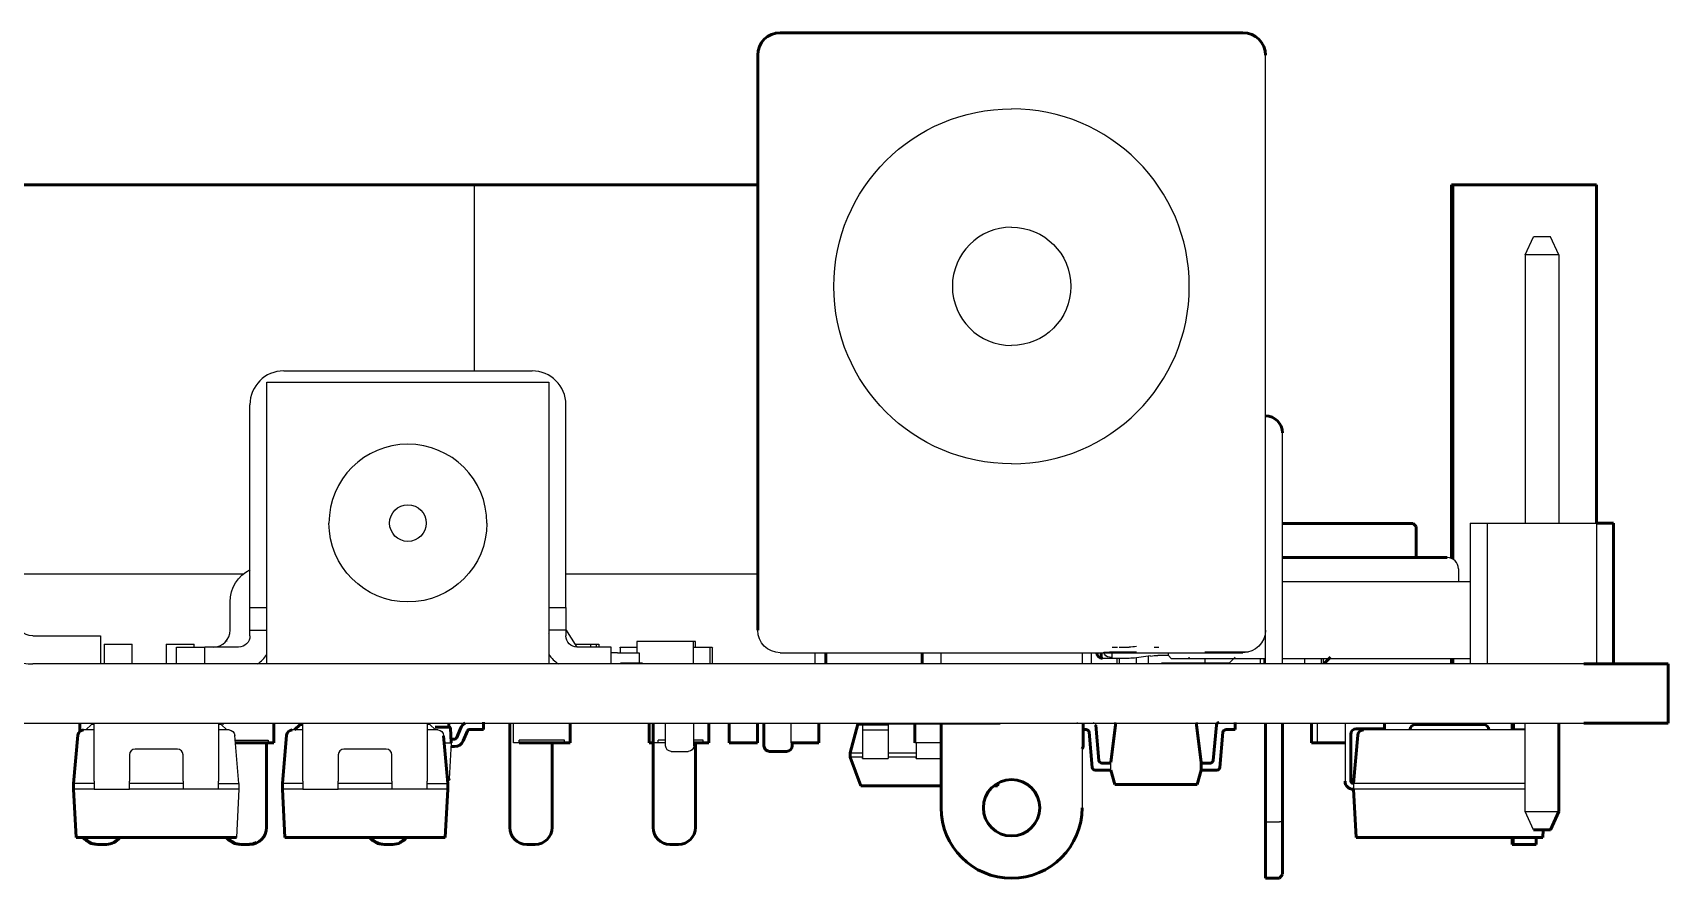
# Model space of a CAD drawing. Header units: millimetres. Extents: x 345 to 622, y 294 to 502.
# Drawn here: x 439.33 to 468.32, y 294.15 to 309.21 of the extents above; entities that cross this region are included whole.
import ezdxf

# ---------------------------------------------------------------- set-up
doc = ezdxf.new("R2010")
doc.units = ezdxf.units.MM
doc.layers.add('Make2D$可见线$场景轮廓线', color=18, linetype='Continuous', lineweight=50, true_color=0x000000)
doc.layers.add('Make2D$可见线$曲线', color=18, linetype='Continuous', true_color=0x000000)

msp = doc.modelspace()

# ---------------------------------------------------------------- linework, layer by layer
at = {"layer": 'Make2D$可见线$场景轮廓线', "color": 7, "true_color": 0xffffff}
for p, q in [((452.576, 309.21), (460.776, 309.21)), ((452.176, 308.81), (452.176, 298.61)), ((455.426, 295.46), (455.426, 296.959)), ((461.176, 295.21), (461.176, 296.959)), ((461.476, 295.21), (461.476, 296.959)), ((461.176, 294.21), (461.176, 295.21)), ((461.476, 294.281), (461.476, 295.21)), ((461.476, 294.276), (461.426, 294.21)), ((461.426, 294.21), (461.176, 294.21))]:
    msp.add_line(p, q, dxfattribs=at)
at = {"layer": 'Make2D$可见线$场景轮廓线', "color": 251, "true_color": 0x4b4b4b}
for p, q in [((431.416, 306.51), (447.156, 306.51)), ((447.156, 306.51), (452.176, 306.51)), ((464.476, 306.51), (464.506, 306.51)), ((464.476, 306.51), (464.476, 299.883)), ((464.506, 306.51), (467.046, 306.51)), ((467.046, 306.51), (467.046, 300.51)), ((464.476, 298.111), (464.476, 298.01)), ((440.161, 296.815), (440.161, 296.959)), ((447.781, 295.11), (447.781, 296.959)), ((450.321, 295.11), (450.321, 296.959)), ((465.546, 296.839), (465.546, 296.959)), ((443.471, 295.11), (443.471, 296.609)), ((448.531, 295.11), (448.531, 296.609)), ((451.071, 295.11), (451.071, 296.609)), ((465.546, 294.929), (465.546, 294.81)), ((465.976, 294.81), (465.976, 294.928)), ((440.631, 294.81), (440.481, 294.81)), ((443.171, 294.81), (443.021, 294.81)), ((445.711, 294.81), (445.561, 294.81)), ((448.231, 294.81), (448.081, 294.81)), ((450.771, 294.81), (450.621, 294.81)), ((465.574, 294.81), (465.546, 294.81)), ((465.976, 294.81), (465.576, 294.81))]:
    msp.add_line(p, q, dxfattribs=at)
at = {"layer": 'Make2D$可见线$场景轮廓线', "color": 250, "true_color": 0x191919}
for p, q in [((463.796, 300.5), (461.479, 300.5)), ((463.846, 300.45), (463.796, 300.5)), ((463.846, 300.45), (463.846, 299.9)), ((464.396, 299.9), (461.48, 299.9))]:
    msp.add_line(p, q, dxfattribs=at)
at = {"layer": 'Make2D$可见线$场景轮廓线', "color": 254, "true_color": 0xcad1ee}
for p, q in [((467.046, 300.51), (467.346, 300.51)), ((467.346, 300.51), (467.346, 298.01)), ((462.203, 298.03), (462.226, 298.03)), ((462.226, 298.03), (462.326, 298.13)), ((444.066, 296.939), (443.966, 296.839)), ((444.12, 296.939), (444.066, 296.939)), ((462.786, 296.859), (463.286, 296.859)), ((463.286, 296.859), (463.286, 296.959)), ((465.036, 296.939), (463.836, 296.939)), ((466.376, 295.392), (466.376, 296.959)), ((440.126, 296.747), (440.051, 295.889)), ((443.826, 296.747), (443.751, 295.889)), ((446.681, 295.889), (446.607, 296.736)), ((462.686, 295.938), (462.686, 296.759)), ((462.811, 296.747), (462.736, 295.889)), ((440.051, 295.889), (440.051, 295.789)), ((440.096, 294.929), (440.051, 295.789)), ((443.751, 295.889), (443.751, 295.789)), ((443.796, 294.929), (443.751, 295.789)), ((446.681, 295.789), (446.636, 294.929)), ((446.681, 295.889), (446.681, 295.789)), ((462.726, 295.789), (462.736, 295.789)), ((462.736, 295.789), (462.781, 294.929)), ((466.226, 295.07), (466.376, 295.392)), ((440.096, 294.929), (442.936, 294.929)), ((443.796, 294.929), (446.636, 294.929)), ((463.081, 294.934), (462.781, 294.934)), ((462.781, 294.929), (462.787, 294.929)), ((466.091, 294.929), (463.081, 294.929)), ((466.226, 295.07), (465.926, 295.07)), ((466.098, 295.07), (466.091, 294.929))]:
    msp.add_line(p, q, dxfattribs=at)
at = {"layer": 'Make2D$可见线$场景轮廓线', "color": 254, "true_color": 0xdcdcdc}
msp.add_line((453.386, 298.214), (453.386, 298.01), dxfattribs=at)
at = {"layer": 'Make2D$可见线$场景轮廓线', "color": 9, "true_color": 0xc0c0c0}
for p, q in [((455.09, 298.21), (455.09, 298.01)), ((458.19, 298.165), (458.19, 298.21)), ((443.601, 296.959), (443.601, 296.609)), ((446.701, 296.959), (446.701, 296.889)), ((448.85, 296.959), (448.85, 296.609)), ((450.25, 296.609), (450.25, 296.959)), ((451.31, 296.959), (451.31, 296.609)), ((451.67, 296.959), (451.67, 296.609)), ((452.17, 296.609), (452.17, 296.959)), ((453.262, 296.609), (453.262, 296.959)), ((453.816, 296.435), (453.952, 296.943)), ((454.034, 296.943), (453.952, 296.943)), ((454.489, 296.943), (454.032, 296.943)), ((454.962, 296.959), (454.962, 296.609)), ((458.223, 296.299), (458.168, 296.925)), ((460.305, 296.925), (460.25, 296.299)), ((460.637, 296.845), (460.637, 296.972)), ((461.99, 296.959), (461.99, 296.609)), ((443.501, 296.609), (442.918, 296.609)), ((443.601, 296.609), (443.501, 296.609)), ((448.75, 296.609), (447.95, 296.609)), ((448.85, 296.609), (448.75, 296.609)), ((450.309, 296.609), (450.25, 296.609)), ((451.21, 296.609), (451.044, 296.609)), ((451.31, 296.609), (451.21, 296.609)), ((452.17, 296.609), (451.67, 296.609)), ((453.262, 296.609), (452.762, 296.609)), ((457.948, 296.845), (458.001, 296.845)), ((458.051, 296.798), (458.107, 296.172)), ((460.366, 296.172), (460.422, 296.798)), ((460.472, 296.845), (460.637, 296.845)), ((462.086, 296.609), (461.99, 296.609)), ((462.59, 296.609), (462.09, 296.609)), ((453.816, 296.359), (453.816, 296.435)), ((453.816, 296.359), (454.001, 295.851)), ((458.157, 296.126), (458.437, 296.126)), ((458.437, 296.253), (458.274, 296.253)), ((460.199, 296.253), (460.036, 296.253)), ((460.036, 296.126), (460.316, 296.126)), ((454.001, 295.851), (455.431, 295.851)), ((456.366, 295.851), (456.425, 295.851)), ((456.425, 295.851), (456.445, 295.908))]:
    msp.add_line(p, q, dxfattribs=at)
at = {"layer": 'Make2D$可见线$场景轮廓线', "color": 7, "true_color": 0xfffff2}
for p, q in [((458.264, 298.21), (458.264, 298.113)), ((452.287, 296.559), (452.287, 296.959)), ((457.944, 296.559), (457.944, 296.959)), ((452.787, 296.559), (452.787, 296.61)), ((452.387, 296.459), (452.687, 296.459))]:
    msp.add_line(p, q, dxfattribs=at)
at = {"layer": 'Make2D$可见线$场景轮廓线', "color": 96, "true_color": 0x008000}
for p, q in [((468.316, 298.01), (466.816, 298.01)), ((468.316, 298.01), (468.316, 296.959)), ((466.816, 296.959), (468.316, 296.959))]:
    msp.add_line(p, q, dxfattribs=at)
at = {"layer": 'Make2D$可见线$场景轮廓线', "color": 254, "true_color": 0xcbd2ef}
for p, q in [((446.715, 296.889), (446.458, 296.889)), ((446.728, 296.877), (446.742, 296.609)), ((446.836, 296.695), (446.912, 296.877)), ((447.318, 296.979), (447.318, 296.849)), ((446.739, 296.674), (446.803, 296.674)), ((447.032, 296.827), (446.956, 296.645)), ((447.318, 296.849), (447.064, 296.849)), ((446.803, 296.544), (446.739, 296.544)), ((446.696, 295.959), (446.675, 295.959))]:
    msp.add_line(p, q, dxfattribs=at)
at = {"layer": 'Make2D$可见线$场景轮廓线', "color": 250, "true_color": 0x404040}
for p, q in [((458.437, 296.266), (458.524, 296.972)), ((459.949, 296.972), (460.036, 296.266)), ((458.505, 295.872), (458.437, 296.126)), ((460.036, 296.126), (459.968, 295.872)), ((460.036, 296.266), (460.036, 296.126)), ((458.505, 295.872), (459.968, 295.872))]:
    msp.add_line(p, q, dxfattribs=at)
at = {"layer": 'Make2D$可见线$场景轮廓线', "color": 7, "true_color": 0xffffff, "extrusion": (0, 0, -1)}
for centre, radius, start, end in [((-452.576, 308.81), 0.4, 0, 90), ((-460.776, 308.81), 0.4, 90, 180), ((-461.176, 302.11), 0.3, 90, 180), ((-456.676, 295.46), 0.5, 270, 90), ((-456.676, 295.46), 1.25, 180, 0)]:
    msp.add_arc(centre, radius, start, end, dxfattribs=at)
at = {"layer": 'Make2D$可见线$场景轮廓线', "color": 254, "true_color": 0xcad1ee, "extrusion": (0, 0, -1)}
for centre, radius, start, end in [((-458.286, 298.21), 0.1, 270, 0), ((-462.786, 296.759), 0.1, 0, 90), ((-440.226, 296.739), 0.1, 5, 90), ((-443.926, 296.739), 0.1, 5, 90), ((-462.911, 296.739), 0.1, 5, 90), ((-462.726, 295.929), 0.14, 270, 360), ((-462.735, 295.938), 0.049, 270, 0)]:
    msp.add_arc(centre, radius, start, end, dxfattribs=at)
at = {"layer": 'Make2D$可见线$场景轮廓线', "color": 254, "true_color": 0xcbd2ef, "extrusion": (0, 0, -1)}
for centre, radius, start, end in [((-446.715, 296.876), 0.0125, 90, 177), ((-447.064, 296.814), 0.165, 22.6881, 63), ((-446.803, 296.709), 0.035, 202.6881, 270), ((-446.803, 296.709), 0.165, 202.6881, 270), ((-447.064, 296.814), 0.035, 22.6881, 90)]:
    msp.add_arc(centre, radius, start, end, dxfattribs=at)
at = {"layer": 'Make2D$可见线$场景轮廓线', "color": 9, "true_color": 0xc0c0c0, "extrusion": (0, 0, -1)}
for centre, start, end in [((-460.356, 296.921), 5.0683, 90), ((-458.001, 296.794), 90, 174.9317), ((-460.472, 296.794), 5.0683, 90), ((-458.274, 296.304), 270, 354.9317), ((-460.199, 296.304), 185.0683, 270), ((-458.157, 296.177), 270, 354.9317), ((-460.316, 296.177), 185.0683, 270)]:
    msp.add_arc(centre, 0.0508, start, end, dxfattribs=at)
at = {"layer": 'Make2D$可见线$场景轮廓线', "color": 254, "true_color": 0xcad1ee}
for centre, start, end in [((463.836, 296.839), 90, 180), ((465.036, 296.839), 0, 90)]:
    msp.add_arc(centre, 0.1, start, end, dxfattribs=at)
at = {"layer": 'Make2D$可见线$场景轮廓线', "color": 7, "true_color": 0xfffff2, "extrusion": (0, 0, -1)}
for centre, start, end in [((-452.387, 296.559), 270, 0), ((-452.687, 296.559), 180, 270), ((-457.844, 296.559), 180, 213.1436)]:
    msp.add_arc(centre, 0.1, start, end, dxfattribs=at)
at = {"layer": 'Make2D$可见线$场景轮廓线', "color": 254, "true_color": 0xcbd2ef}
msp.add_arc((446.696, 295.971), 0.0125, 270, 357, dxfattribs=at)
at = {"layer": 'Make2D$可见线$场景轮廓线', "color": 7, "true_color": 0xffffff}
msp.add_arc((456.676, 295.46), 0.5, 270, 90, dxfattribs=at)
at = {"layer": 'Make2D$可见线$场景轮廓线', "color": 251, "true_color": 0x4b4b4b, "extrusion": (0, 0, -1)}
for centre, start, end in [((-440.461, 295.11), 270, 322.7568), ((-440.481, 295.11), 270, 322.7568), ((-440.631, 295.11), 216.3911, 270), ((-440.611, 295.11), 217.2432, 239.6998), ((-443.001, 295.11), 270, 322.7568), ((-443.021, 295.11), 270, 322.7568), ((-443.171, 295.11), 180, 270), ((-443.151, 295.11), 243, 266.1855), ((-445.541, 295.11), 270, 322.7568), ((-445.561, 295.11), 270, 322.7568), ((-445.711, 295.11), 216.8116, 270), ((-445.691, 295.11), 217.2432, 243), ((-448.081, 295.11), 270, 0), ((-448.231, 295.11), 180, 270), ((-450.621, 295.11), 270, 360), ((-450.771, 295.11), 180, 270)]:
    msp.add_arc(centre, 0.3, start, end, dxfattribs=at)
at = {"layer": 'Make2D$可见线$曲线', "color": 7, "true_color": 0xffffff}
for p, q in [((452.576, 309.21), (460.776, 309.21)), ((452.176, 308.81), (452.176, 298.61)), ((455.426, 295.46), (455.426, 296.959)), ((461.176, 295.21), (461.176, 296.959)), ((461.476, 295.21), (461.476, 296.959)), ((461.176, 294.21), (461.176, 295.21)), ((461.476, 294.281), (461.476, 295.21)), ((461.476, 294.276), (461.426, 294.21)), ((461.426, 294.21), (461.176, 294.21))]:
    msp.add_line(p, q, dxfattribs=at)
at = {"layer": 'Make2D$可见线$曲线', "color": 7, "lineweight": -3, "true_color": 0xffffff}
for p, q in [((461.176, 298.61), (461.176, 308.81)), ((461.476, 298.006), (461.476, 302.11)), ((442.826, 298.61), (442.826, 299.11)), ((448.975, 298.307), (448.776, 298.626)), ((461.176, 298.01), (461.176, 298.609)), ((441.876, 298.31), (442.262, 298.31)), ((441.876, 298.01), (441.876, 298.31)), ((442.262, 298.31), (442.371, 298.31)), ((448.47, 298.549), (448.476, 298.54)), ((458.456, 298.31), (458.552, 298.31)), ((458.583, 298.31), (458.759, 298.31)), ((449.689, 298.21), (449.576, 298.21)), ((449.689, 298.21), (450.076, 298.21)), ((450.076, 298.21), (450.076, 298.01)), ((452.576, 298.21), (460.776, 298.21)), ((455.426, 298.01), (455.426, 298.21)), ((457.926, 298.21), (457.926, 298.01)), ((458.456, 298.11), (458.456, 298.21)), ((458.759, 298.11), (458.456, 298.11)), ((459.141, 298.152), (458.889, 298.119)), ((459.455, 298.16), (459.271, 298.16)), ((459.455, 298.162), (459.455, 298.16)), ((457.926, 296.959), (457.926, 295.46)), ((461.176, 295.21), (461.426, 295.21)), ((461.476, 295.21), (461.426, 295.21))]:
    msp.add_line(p, q, dxfattribs=at)
at = {"layer": 'Make2D$可见线$曲线', "color": 251, "true_color": 0x4b4b4b}
for p, q in [((431.416, 306.51), (447.156, 306.51)), ((447.156, 306.51), (452.176, 306.51)), ((464.476, 306.51), (464.506, 306.51)), ((464.476, 306.51), (464.476, 299.883)), ((464.506, 306.51), (467.046, 306.51)), ((467.046, 306.51), (467.046, 300.51)), ((464.476, 298.111), (464.476, 298.01)), ((440.161, 296.815), (440.161, 296.959)), ((447.781, 295.11), (447.781, 296.959)), ((450.321, 295.11), (450.321, 296.959)), ((465.546, 296.839), (465.546, 296.959)), ((443.471, 295.11), (443.471, 296.609)), ((448.531, 295.11), (448.531, 296.609)), ((451.071, 295.11), (451.071, 296.609)), ((465.546, 294.929), (465.546, 294.81)), ((465.976, 294.81), (465.976, 294.928)), ((440.631, 294.81), (440.481, 294.81)), ((443.171, 294.81), (443.021, 294.81)), ((445.711, 294.81), (445.561, 294.81)), ((448.231, 294.81), (448.081, 294.81)), ((450.771, 294.81), (450.621, 294.81)), ((465.574, 294.81), (465.546, 294.81)), ((465.976, 294.81), (465.576, 294.81))]:
    msp.add_line(p, q, dxfattribs=at)
at = {"layer": 'Make2D$可见线$曲线', "color": 251, "lineweight": -3, "true_color": 0x4b4b4b}
for p, q in [((447.156, 303.21), (447.156, 306.51)), ((464.506, 306.51), (464.506, 299.867)), ((464.506, 298.11), (464.506, 298.01)), ((440.181, 296.822), (440.181, 296.961)), ((440.931, 296.961), (440.931, 296.963)), ((442.701, 296.932), (442.701, 296.959)), ((465.576, 296.839), (465.576, 296.959)), ((465.576, 294.929), (465.576, 294.81))]:
    msp.add_line(p, q, dxfattribs=at)
at = {"layer": 'Make2D$可见线$曲线', "color": 254, "lineweight": -3, "true_color": 0xcad1ee}
for p, q in [((465.776, 305.268), (465.926, 305.59)), ((466.226, 305.59), (465.926, 305.59)), ((466.376, 305.268), (466.226, 305.59)), ((465.776, 305.268), (465.776, 300.51)), ((466.376, 305.268), (465.776, 305.268)), ((466.376, 305.268), (466.376, 300.51)), ((443.476, 298.01), (443.476, 303.01)), ((443.476, 303.01), (448.476, 303.01)), ((443.776, 303.21), (448.176, 303.21)), ((448.476, 303.01), (448.476, 298.01)), ((443.176, 299.01), (443.176, 302.61)), ((448.776, 299.01), (448.776, 302.61)), ((464.806, 300.51), (464.806, 298.01)), ((464.806, 300.51), (465.106, 300.51)), ((465.106, 300.51), (467.046, 300.51)), ((465.106, 300.51), (465.106, 298.01)), ((467.046, 300.51), (467.046, 298.01)), ((443.176, 299.01), (443.479, 299.01)), ((443.176, 298.61), (443.176, 299.01)), ((448.476, 299.01), (448.776, 299.01)), ((448.776, 299.01), (448.776, 298.61)), ((443.176, 298.61), (443.48, 298.61)), ((443.176, 298.51), (443.176, 298.61)), ((448.776, 298.61), (448.477, 298.61)), ((448.776, 298.61), (448.776, 298.51)), ((442.762, 298.31), (442.376, 298.31)), ((442.376, 298.01), (442.376, 298.31)), ((442.976, 298.31), (442.762, 298.31)), ((449.189, 298.31), (448.976, 298.31)), ((449.576, 298.31), (449.189, 298.31)), ((449.576, 298.01), (449.576, 298.31)), ((458.086, 298.21), (458.086, 298.01)), ((458.455, 298.11), (458.286, 298.11)), ((458.311, 298.221), (458.411, 298.221)), ((458.889, 298.221), (458.411, 298.221)), ((458.411, 298.13), (458.459, 298.13)), ((459.336, 298.03), (460.536, 298.03)), ((460.871, 298.221), (460.101, 298.221)), ((460.636, 298.13), (460.536, 298.03)), ((461.086, 298.01), (461.086, 298.11)), ((448.476, 298.01), (443.476, 298.01)), ((440.366, 296.939), (440.266, 296.839)), ((440.416, 296.939), (440.366, 296.939)), ((440.416, 295.929), (440.416, 296.959)), ((442.616, 296.959), (442.616, 295.929)), ((442.666, 296.939), (442.616, 296.939)), ((442.666, 296.939), (442.766, 296.839)), ((444.116, 295.929), (444.116, 296.959)), ((446.316, 296.959), (446.316, 295.929)), ((446.366, 296.939), (446.316, 296.939)), ((446.366, 296.939), (446.466, 296.839)), ((462.586, 296.959), (462.586, 295.929)), ((465.586, 296.959), (465.586, 296.859)), ((465.586, 296.859), (465.777, 296.859)), ((465.776, 295.392), (465.776, 296.959)), ((440.416, 296.839), (440.226, 296.839)), ((442.806, 296.839), (442.618, 296.839)), ((442.981, 295.889), (442.906, 296.742)), ((444.116, 296.839), (443.926, 296.839)), ((446.506, 296.839), (446.318, 296.839)), ((465.777, 296.839), (462.911, 296.839)), ((441.041, 296.4), (441.041, 295.929)), ((441.891, 296.5), (441.141, 296.5)), ((441.991, 295.929), (441.991, 296.4)), ((444.741, 296.4), (444.741, 295.929)), ((445.591, 296.5), (444.841, 296.5)), ((445.691, 295.929), (445.691, 296.4)), ((440.15, 295.889), (440.051, 295.889)), ((440.416, 295.789), (440.051, 295.789)), ((440.416, 295.889), (440.15, 295.889)), ((440.416, 295.929), (440.416, 295.789)), ((440.416, 295.789), (441.041, 295.789)), ((441.041, 295.789), (441.041, 295.929)), ((441.991, 295.889), (441.041, 295.889)), ((441.991, 295.789), (441.041, 295.789)), ((441.991, 295.929), (441.991, 295.789)), ((442.616, 295.789), (441.991, 295.789)), ((442.616, 295.789), (442.616, 295.929)), ((442.616, 295.889), (442.881, 295.889)), ((442.981, 295.789), (442.616, 295.789)), ((442.881, 295.889), (442.981, 295.889)), ((442.981, 295.789), (442.936, 294.929)), ((442.981, 295.889), (442.981, 295.789)), ((443.85, 295.889), (443.751, 295.889)), ((444.116, 295.789), (443.751, 295.789)), ((444.116, 295.889), (443.85, 295.889)), ((444.116, 295.929), (444.116, 295.789)), ((444.116, 295.789), (444.741, 295.789)), ((444.741, 295.789), (444.741, 295.929)), ((445.691, 295.889), (444.741, 295.889)), ((445.691, 295.789), (444.741, 295.789)), ((445.691, 295.929), (445.691, 295.789)), ((446.316, 295.789), (445.691, 295.789)), ((446.316, 295.789), (446.316, 295.929)), ((446.316, 295.889), (446.581, 295.889)), ((446.316, 295.789), (446.316, 295.889)), ((446.681, 295.789), (446.316, 295.789)), ((446.581, 295.889), (446.681, 295.889)), ((462.736, 295.889), (462.736, 295.789)), ((462.835, 295.889), (462.736, 295.889)), ((465.78, 295.789), (462.736, 295.789)), ((465.776, 295.889), (462.835, 295.889)), ((465.776, 295.392), (466.376, 295.392)), ((465.926, 295.07), (465.776, 295.392))]:
    msp.add_line(p, q, dxfattribs=at)
at = {"layer": 'Make2D$可见线$曲线', "color": 250, "true_color": 0x191919}
for p, q in [((463.796, 300.5), (461.479, 300.5)), ((463.846, 300.45), (463.796, 300.5)), ((463.846, 300.45), (463.846, 299.9)), ((464.396, 299.9), (461.48, 299.9))]:
    msp.add_line(p, q, dxfattribs=at)
at = {"layer": 'Make2D$可见线$曲线', "color": 254, "true_color": 0xcad1ee}
for p, q in [((467.046, 300.51), (467.346, 300.51)), ((467.346, 300.51), (467.346, 298.01)), ((462.203, 298.03), (462.226, 298.03)), ((462.226, 298.03), (462.326, 298.13)), ((444.066, 296.939), (443.966, 296.839)), ((444.12, 296.939), (444.066, 296.939)), ((462.786, 296.859), (463.286, 296.859)), ((463.286, 296.859), (463.286, 296.959)), ((465.036, 296.939), (463.836, 296.939)), ((466.376, 295.392), (466.376, 296.959)), ((440.126, 296.747), (440.051, 295.889)), ((443.826, 296.747), (443.751, 295.889)), ((446.681, 295.889), (446.607, 296.736)), ((462.686, 295.938), (462.686, 296.759)), ((462.811, 296.747), (462.736, 295.889)), ((440.051, 295.889), (440.051, 295.789)), ((440.096, 294.929), (440.051, 295.789)), ((443.751, 295.889), (443.751, 295.789)), ((443.796, 294.929), (443.751, 295.789)), ((446.681, 295.789), (446.636, 294.929)), ((446.681, 295.889), (446.681, 295.789)), ((462.726, 295.789), (462.736, 295.789)), ((462.736, 295.789), (462.781, 294.929)), ((466.226, 295.07), (466.376, 295.392)), ((440.096, 294.929), (442.936, 294.929)), ((443.796, 294.929), (446.636, 294.929)), ((463.081, 294.934), (462.781, 294.934)), ((462.781, 294.929), (462.787, 294.929)), ((466.091, 294.929), (463.081, 294.929)), ((466.226, 295.07), (465.926, 295.07)), ((466.098, 295.07), (466.091, 294.929))]:
    msp.add_line(p, q, dxfattribs=at)
at = {"layer": 'Make2D$可见线$曲线', "color": 254, "lineweight": -3, "true_color": 0xdcdcdc}
for p, q in [((439.027, 299.61), (443.061, 299.61)), ((448.78, 299.61), (452.176, 299.61)), ((453.186, 298.212), (453.186, 298.01))]:
    msp.add_line(p, q, dxfattribs=at)
at = {"layer": 'Make2D$可见线$曲线', "color": 250, "lineweight": -3, "true_color": 0x191919}
for p, q in [((464.806, 299.47), (461.476, 299.47)), ((464.596, 299.7), (464.596, 299.47)), ((459.456, 298.16), (459.456, 298.21)), ((459.456, 298.16), (459.506, 298.11)), ((459.506, 298.11), (461.18, 298.11)), ((461.476, 298.11), (464.806, 298.11))]:
    msp.add_line(p, q, dxfattribs=at)
at = {"layer": 'Make2D$可见线$曲线', "color": 254, "lineweight": -3, "true_color": 0xcbd2ef}
for p, q in [((439.326, 298.51), (440.526, 298.51)), ((440.526, 298.51), (440.526, 298.01)), ((440.526, 298.01), (439.326, 298.01)), ((446.621, 296.609), (446.729, 296.609)), ((446.742, 296.609), (446.708, 295.97))]:
    msp.add_line(p, q, dxfattribs=at)
at = {"layer": 'Make2D$可见线$曲线', "color": 9, "lineweight": -3, "true_color": 0xc0c0c0}
for p, q in [((440.59, 298.36), (440.59, 298.01)), ((440.59, 298.36), (441.09, 298.36)), ((441.09, 298.01), (441.09, 298.36)), ((441.69, 298.36), (441.69, 298.01)), ((441.69, 298.36), (442.19, 298.36)), ((442.19, 298.31), (442.19, 298.36)), ((448.946, 298.36), (449.21, 298.36)), ((449.21, 298.36), (449.31, 298.36)), ((449.21, 298.36), (449.21, 298.31)), ((449.31, 298.36), (449.361, 298.36)), ((449.31, 298.36), (449.31, 298.312)), ((449.361, 298.36), (449.361, 298.31)), ((449.751, 298.31), (450.039, 298.31)), ((451.038, 298.31), (451.321, 298.31)), ((451.321, 298.31), (451.361, 298.31)), ((459.201, 298.31), (459.285, 298.31)), ((449.736, 298.295), (449.736, 298.21)), ((450.136, 298.025), (449.751, 298.025)), ((451.336, 298.025), (451.336, 298.295)), ((451.376, 298.025), (451.376, 298.295)), ((458.55, 298.01), (458.55, 298.11)), ((459.101, 298.01), (459.101, 298.146)), ((460.101, 298.11), (460.101, 298.01)), ((460.482, 298.01), (460.482, 298.03)), ((461.15, 298.01), (461.15, 298.113)), ((462.201, 298.11), (462.201, 298.01)), ((447.85, 296.609), (447.85, 296.959)), ((450.31, 296.609), (450.31, 296.959)), ((452.762, 296.959), (452.762, 296.609)), ((454.032, 296.943), (454.032, 296.842)), ((456.474, 296.943), (454.489, 296.943)), ((454.489, 296.943), (454.489, 296.842)), ((457.836, 296.972), (457.836, 296.959)), ((462.09, 296.959), (462.09, 296.609)), ((442.914, 296.659), (443.501, 296.659)), ((443.501, 296.659), (443.501, 296.609)), ((447.95, 296.609), (447.85, 296.609)), ((448.75, 296.659), (447.95, 296.659)), ((447.95, 296.609), (447.95, 296.659)), ((448.75, 296.609), (448.75, 296.659)), ((450.41, 296.609), (450.31, 296.609)), ((450.55, 296.659), (450.41, 296.659)), ((450.41, 296.609), (450.41, 296.659)), ((450.547, 296.609), (450.41, 296.609)), ((451.21, 296.659), (451.048, 296.659)), ((451.21, 296.609), (451.21, 296.659)), ((454.032, 296.842), (454.032, 296.765)), ((454.032, 296.842), (454.489, 296.842)), ((454.032, 296.765), (454.032, 296.613)), ((454.032, 296.613), (454.032, 296.334)), ((454.489, 296.842), (454.489, 296.765)), ((454.489, 296.765), (454.489, 296.613)), ((454.489, 296.613), (454.489, 296.334)), ((455.427, 296.609), (454.962, 296.609)), ((454.984, 296.613), (454.984, 296.334)), ((455.441, 296.613), (455.427, 296.613)), ((453.816, 296.435), (454.032, 296.435)), ((454.032, 296.359), (453.816, 296.359)), ((454.032, 296.334), (454.032, 296.359)), ((454.032, 296.334), (454.489, 296.334)), ((454.489, 296.435), (454.984, 296.435)), ((454.984, 296.359), (454.489, 296.359)), ((454.984, 296.334), (454.984, 296.359)), ((454.984, 296.334), (455.426, 296.334))]:
    msp.add_line(p, q, dxfattribs=at)
at = {"layer": 'Make2D$可见线$曲线', "color": 254, "lineweight": -3, "true_color": 0xc8ebeb}
for p, q in [((450.036, 298.41), (450.036, 298.21)), ((451.036, 298.41), (450.036, 298.41)), ((451.036, 298.01), (451.036, 298.41)), ((451.076, 298.41), (451.036, 298.41)), ((451.076, 298.31), (451.076, 298.41))]:
    msp.add_line(p, q, dxfattribs=at)
at = {"layer": 'Make2D$可见线$曲线', "color": 254, "true_color": 0xdcdcdc}
msp.add_line((453.386, 298.214), (453.386, 298.01), dxfattribs=at)
at = {"layer": 'Make2D$可见线$曲线', "color": 9, "true_color": 0xc0c0c0}
for p, q in [((455.09, 298.21), (455.09, 298.01)), ((458.19, 298.165), (458.19, 298.21)), ((443.601, 296.959), (443.601, 296.609)), ((446.701, 296.959), (446.701, 296.889)), ((448.85, 296.959), (448.85, 296.609)), ((450.25, 296.609), (450.25, 296.959)), ((451.31, 296.959), (451.31, 296.609)), ((451.67, 296.959), (451.67, 296.609)), ((452.17, 296.609), (452.17, 296.959)), ((453.262, 296.609), (453.262, 296.959)), ((453.816, 296.435), (453.952, 296.943)), ((454.034, 296.943), (453.952, 296.943)), ((454.489, 296.943), (454.032, 296.943)), ((454.962, 296.959), (454.962, 296.609)), ((458.223, 296.299), (458.168, 296.925)), ((460.305, 296.925), (460.25, 296.299)), ((460.637, 296.845), (460.637, 296.972)), ((461.99, 296.959), (461.99, 296.609)), ((443.501, 296.609), (442.918, 296.609)), ((443.601, 296.609), (443.501, 296.609)), ((448.75, 296.609), (447.95, 296.609)), ((448.85, 296.609), (448.75, 296.609)), ((450.309, 296.609), (450.25, 296.609)), ((451.21, 296.609), (451.044, 296.609)), ((451.31, 296.609), (451.21, 296.609)), ((452.17, 296.609), (451.67, 296.609)), ((453.262, 296.609), (452.762, 296.609)), ((457.948, 296.845), (458.001, 296.845)), ((458.051, 296.798), (458.107, 296.172)), ((460.366, 296.172), (460.422, 296.798)), ((460.472, 296.845), (460.637, 296.845)), ((462.086, 296.609), (461.99, 296.609)), ((462.59, 296.609), (462.09, 296.609)), ((453.816, 296.359), (453.816, 296.435)), ((453.816, 296.359), (454.001, 295.851)), ((458.157, 296.126), (458.437, 296.126)), ((458.437, 296.253), (458.274, 296.253)), ((460.199, 296.253), (460.036, 296.253)), ((460.036, 296.126), (460.316, 296.126)), ((454.001, 295.851), (455.431, 295.851)), ((456.366, 295.851), (456.425, 295.851)), ((456.425, 295.851), (456.445, 295.908))]:
    msp.add_line(p, q, dxfattribs=at)
at = {"layer": 'Make2D$可见线$曲线', "color": 7, "true_color": 0xfffff2}
for p, q in [((458.264, 298.21), (458.264, 298.113)), ((452.287, 296.559), (452.287, 296.959)), ((457.944, 296.559), (457.944, 296.959)), ((452.787, 296.559), (452.787, 296.61)), ((452.387, 296.459), (452.687, 296.459))]:
    msp.add_line(p, q, dxfattribs=at)
at = {"layer": 'Make2D$可见线$曲线', "color": 7, "lineweight": -3, "true_color": 0xfffff2}
for p, q in [((458.584, 298.11), (458.584, 298.01)), ((461.869, 298.111), (461.869, 298.01)), ((462.168, 298.01), (462.168, 298.11)), ((450.544, 296.559), (450.544, 296.959)), ((451.044, 296.559), (451.044, 296.959)), ((450.644, 296.459), (450.944, 296.459))]:
    msp.add_line(p, q, dxfattribs=at)
at = {"layer": 'Make2D$可见线$曲线', "color": 40, "lineweight": -3, "true_color": 0xffa61c}
for p, q in [((458.884, 298.126), (458.884, 298.012)), ((461.471, 298.012), (461.468, 298.012))]:
    msp.add_line(p, q, dxfattribs=at)
at = {"layer": 'Make2D$可见线$曲线', "color": 96, "lineweight": -3, "true_color": 0x008000}
for p, q in [((443.478, 298.01), (440.526, 298.01)), ((466.816, 298.01), (448.476, 298.01)), ((428.831, 296.959), (466.816, 296.959))]:
    msp.add_line(p, q, dxfattribs=at)
at = {"layer": 'Make2D$可见线$曲线', "color": 96, "true_color": 0x008000}
for p, q in [((468.316, 298.01), (466.816, 298.01)), ((468.316, 298.01), (468.316, 296.959)), ((466.816, 296.959), (468.316, 296.959))]:
    msp.add_line(p, q, dxfattribs=at)
at = {"layer": 'Make2D$可见线$曲线', "color": 254, "true_color": 0xcbd2ef}
for p, q in [((446.715, 296.889), (446.458, 296.889)), ((446.728, 296.877), (446.742, 296.609)), ((446.836, 296.695), (446.912, 296.877)), ((447.318, 296.979), (447.318, 296.849)), ((446.739, 296.674), (446.803, 296.674)), ((447.032, 296.827), (446.956, 296.645)), ((447.318, 296.849), (447.064, 296.849)), ((446.803, 296.544), (446.739, 296.544)), ((446.696, 295.959), (446.675, 295.959))]:
    msp.add_line(p, q, dxfattribs=at)
at = {"layer": 'Make2D$可见线$曲线', "color": 250, "true_color": 0x404040}
for p, q in [((458.437, 296.266), (458.524, 296.972)), ((459.949, 296.972), (460.036, 296.266)), ((458.505, 295.872), (458.437, 296.126)), ((460.036, 296.126), (459.968, 295.872)), ((460.036, 296.266), (460.036, 296.126)), ((458.505, 295.872), (459.968, 295.872))]:
    msp.add_line(p, q, dxfattribs=at)
at = {"layer": 'Make2D$可见线$曲线', "color": 250, "lineweight": -3, "true_color": 0x404040}
msp.add_line((458.437, 296.126), (458.437, 296.266), dxfattribs=at)
at = {"layer": 'Make2D$可见线$曲线', "color": 7, "true_color": 0xffffff, "extrusion": (0, 0, -1)}
for centre, radius, start, end in [((-452.576, 308.81), 0.4, 0, 90), ((-460.776, 308.81), 0.4, 90, 180), ((-461.176, 302.11), 0.3, 90, 180), ((-456.676, 295.46), 0.5, 270, 90), ((-456.676, 295.46), 1.25, 180, 0)]:
    msp.add_arc(centre, radius, start, end, dxfattribs=at)
at = {"layer": 'Make2D$可见线$曲线', "color": 7, "lineweight": -3, "true_color": 0xffffff, "extrusion": (0, 0, -1)}
for centre, radius, start, end in [((-456.676, 304.71), 3.15, 270, 90), ((-456.676, 304.71), 1.05, 90, 180), ((-456.676, 304.71), 1.05, 180, 270), ((-443.476, 299.11), 0.65, 360, 62.7506), ((-452.576, 298.61), 0.4, 270, 360), ((-460.776, 298.61), 0.4, 180, 270), ((-458.759, 299.31), 1, 262.5185, 270), ((-458.759, 299.11), 1, 262.5185, 270), ((-459.271, 297.16), 1, 82.5185, 90)]:
    msp.add_arc(centre, radius, start, end, dxfattribs=at)
at = {"layer": 'Make2D$可见线$曲线', "color": 7, "lineweight": -3, "true_color": 0xffffff}
for centre, radius, start, end in [((456.676, 304.71), 3.15, 270, 90), ((456.676, 304.71), 1.05, 90, 180), ((456.676, 304.71), 1.05, 180, 270), ((442.526, 298.61), 0.3, 270, 360)]:
    msp.add_arc(centre, radius, start, end, dxfattribs=at)
at = {"layer": 'Make2D$可见线$曲线', "color": 254, "lineweight": -3, "true_color": 0xcad1ee}
for centre, radius, start, end in [((443.776, 302.61), 0.6, 90, 180), ((448.176, 302.61), 0.6, 0, 90), ((445.976, 300.51), 1.4, 0, 180), ((442.976, 298.51), 0.6, 303.5573, 326.5977), ((448.976, 298.51), 0.6, 213.5574, 236.4427), ((441.141, 296.4), 0.1, 90, 180), ((441.891, 296.4), 0.1, 360, 90), ((444.841, 296.4), 0.1, 90, 180), ((445.591, 296.4), 0.1, 360, 90)]:
    msp.add_arc(centre, radius, start, end, dxfattribs=at)
at = {"layer": 'Make2D$可见线$曲线', "color": 254, "lineweight": -3, "true_color": 0xcad1ee, "extrusion": (0, 0, -1)}
for centre, radius, start, end in [((-445.976, 300.51), 0.325, 360, 180), ((-445.976, 300.51), 1.4, 180, 0), ((-445.976, 300.51), 0.325, 180, 0), ((-442.976, 298.51), 0.2, 180, 270), ((-448.976, 298.51), 0.2, 270, 0), ((-458.411, 298.23), 0.1, 270, 355), ((-459.926, 298.13), 0.1, 350.189, 0), ((-442.806, 296.739), 0.1, 90, 178.0784), ((-446.506, 296.739), 0.1, 90, 180)]:
    msp.add_arc(centre, radius, start, end, dxfattribs=at)
at = {"layer": 'Make2D$可见线$曲线', "color": 250, "lineweight": -3, "true_color": 0x191919}
msp.add_arc((464.396, 299.7), 0.2, 0, 90, dxfattribs=at)
at = {"layer": 'Make2D$可见线$曲线', "color": 254, "lineweight": -3, "true_color": 0xcbd2ef}
msp.add_arc((439.326, 298.81), 0.8, 180, 270, dxfattribs=at)
at = {"layer": 'Make2D$可见线$曲线', "color": 254, "lineweight": -3, "true_color": 0xcbd2ef, "extrusion": (0, 0, -1)}
for centre, radius, start, end in [((-439.326, 298.81), 0.3, 270, 0), ((-446.734, 35954.757), 35658.148, 269.9999875, 270.0000075)]:
    msp.add_arc(centre, radius, start, end, dxfattribs=at)
at = {"layer": 'Make2D$可见线$曲线', "color": 7, "lineweight": -3, "true_color": 0xfffff2, "extrusion": (0, 0, -1)}
for centre, start, end in [((-442.864, 298.41), 0, 15.3789), ((-450.644, 296.559), 270, 360), ((-450.944, 296.559), 180, 270)]:
    msp.add_arc(centre, 0.1, start, end, dxfattribs=at)
at = {"layer": 'Make2D$可见线$曲线', "color": 9, "lineweight": -3, "true_color": 0xc0c0c0, "extrusion": (0, 0, -1)}
for centre, radius, start, end in [((-449.751, 298.295), 0.015, 0, 90), ((-451.321, 298.295), 0.015, 90, 180), ((-451.361, 298.295), 0.015, 90, 180), ((-449.747, -85492.948), 85790.973, 89.99999249, 90.0000025), ((42442.684, 298.021), 42893.62, 179.999995, 180.000015), ((42447.133, 298.021), 42898.109, 179.999995, 180.000015), ((-451.321, 298.025), 0.015, 180, 243), ((-451.361, 298.025), 0.015, 180, 270), ((-458.117, 296.921), 0.0508, 90, 174.9317)]:
    msp.add_arc(centre, radius, start, end, dxfattribs=at)
at = {"layer": 'Make2D$可见线$曲线', "color": 254, "true_color": 0xcad1ee, "extrusion": (0, 0, -1)}
for centre, radius, start, end in [((-458.286, 298.21), 0.1, 270, 0), ((-462.786, 296.759), 0.1, 0, 90), ((-440.226, 296.739), 0.1, 5, 90), ((-443.926, 296.739), 0.1, 5, 90), ((-462.911, 296.739), 0.1, 5, 90), ((-462.726, 295.929), 0.14, 270, 360), ((-462.735, 295.938), 0.049, 270, 0)]:
    msp.add_arc(centre, radius, start, end, dxfattribs=at)
at = {"layer": 'Make2D$可见线$曲线', "color": 254, "true_color": 0xcbd2ef, "extrusion": (0, 0, -1)}
for centre, radius, start, end in [((-446.715, 296.876), 0.0125, 90, 177), ((-447.064, 296.814), 0.165, 22.6881, 63), ((-446.803, 296.709), 0.035, 202.6881, 270), ((-446.803, 296.709), 0.165, 202.6881, 270), ((-447.064, 296.814), 0.035, 22.6881, 90)]:
    msp.add_arc(centre, radius, start, end, dxfattribs=at)
at = {"layer": 'Make2D$可见线$曲线', "color": 9, "true_color": 0xc0c0c0, "extrusion": (0, 0, -1)}
for centre, start, end in [((-460.356, 296.921), 5.0683, 90), ((-458.001, 296.794), 90, 174.9317), ((-460.472, 296.794), 5.0683, 90), ((-458.274, 296.304), 270, 354.9317), ((-460.199, 296.304), 185.0683, 270), ((-458.157, 296.177), 270, 354.9317), ((-460.316, 296.177), 185.0683, 270)]:
    msp.add_arc(centre, 0.0508, start, end, dxfattribs=at)
at = {"layer": 'Make2D$可见线$曲线', "color": 254, "true_color": 0xcad1ee}
for centre, start, end in [((463.836, 296.839), 90, 180), ((465.036, 296.839), 0, 90)]:
    msp.add_arc(centre, 0.1, start, end, dxfattribs=at)
at = {"layer": 'Make2D$可见线$曲线', "color": 7, "true_color": 0xfffff2, "extrusion": (0, 0, -1)}
for centre, start, end in [((-452.387, 296.559), 270, 0), ((-452.687, 296.559), 180, 270), ((-457.844, 296.559), 180, 213.1436)]:
    msp.add_arc(centre, 0.1, start, end, dxfattribs=at)
at = {"layer": 'Make2D$可见线$曲线', "color": 254, "true_color": 0xcbd2ef}
msp.add_arc((446.696, 295.971), 0.0125, 270, 357, dxfattribs=at)
at = {"layer": 'Make2D$可见线$曲线', "color": 7, "true_color": 0xffffff}
msp.add_arc((456.676, 295.46), 0.5, 270, 90, dxfattribs=at)
at = {"layer": 'Make2D$可见线$曲线', "color": 251, "true_color": 0x4b4b4b, "extrusion": (0, 0, -1)}
for centre, start, end in [((-440.461, 295.11), 270, 322.7568), ((-440.481, 295.11), 270, 322.7568), ((-440.631, 295.11), 216.3911, 270), ((-440.611, 295.11), 217.2432, 239.6998), ((-443.001, 295.11), 270, 322.7568), ((-443.021, 295.11), 270, 322.7568), ((-443.171, 295.11), 180, 270), ((-443.151, 295.11), 243, 266.1855), ((-445.541, 295.11), 270, 322.7568), ((-445.561, 295.11), 270, 322.7568), ((-445.711, 295.11), 216.8116, 270), ((-445.691, 295.11), 217.2432, 243), ((-448.081, 295.11), 270, 0), ((-448.231, 295.11), 180, 270), ((-450.621, 295.11), 270, 360), ((-450.771, 295.11), 180, 270)]:
    msp.add_arc(centre, 0.3, start, end, dxfattribs=at)

doc.saveas('drawing.dxf')
